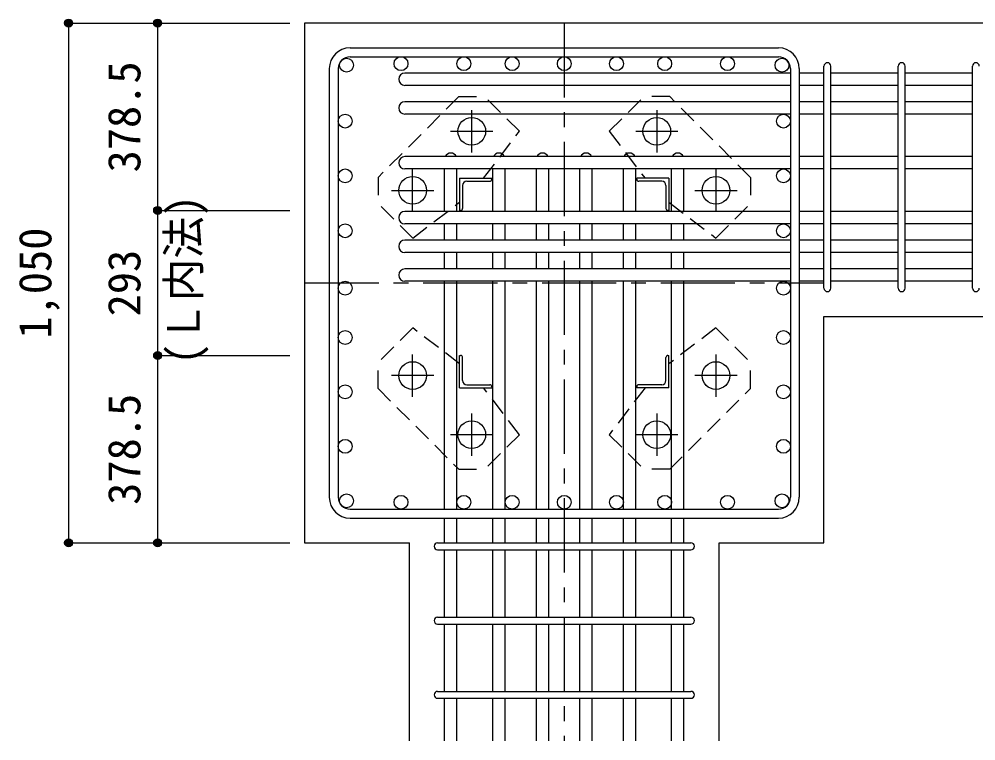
# Model space of a CAD drawing. Units: millimetres at full size, sheet at 1:30. Extents: x -5973 to 5954, y -4195 to 4201.
# Drawn here: x -550 to 1384, y -2600 to -1142 of the extents above; entities that cross this region are included whole.
import ezdxf
from ezdxf.enums import TextEntityAlignment as Align

# ---------------------------------------------------------------- set-up
doc = ezdxf.new("R2010")
doc.units = ezdxf.units.MM
doc.header["$LTSCALE"] = 30
doc.header["$PDMODE"] = 32
doc.header["$PDSIZE"] = 15
doc.linetypes.add('CHAIN1', pattern=[8, 5, -1, 1, -1])
doc.linetypes.add('DASHED1', pattern=[1.8, 1.2, -0.6])
for name, color, linetype in [('0-1', 2, 'Continuous'), ('0-2', 4, 'Continuous'), ('0-3', 3, 'Continuous'), ('0-4', 7, 'Continuous'), ('0-5', 7, 'Continuous'), ('0-6', 7, 'Continuous'), ('0-7', 4, 'Continuous'), ('0-9', 4, 'DASHED1'), ('0-D', 4, 'Continuous')]:
    doc.layers.add(name, color=color, linetype=linetype)
doc.styles.add('ＭＳ ゴシック', font='')
doc.styles.get('ＭＳ ゴシック').set_extended_font_data('MS Gothic')

msp = doc.modelspace()

# ---------------------------------------------------------------- linework, layer by layer
at = {"layer": '0-1'}
for p, q in [((1477.44, -1149.89), (27.44, -1149.89)), ((27.44, -1149.89), (27.44, -2199.89)), ((1077.44, -1742.39), (1477.44, -1742.39)), ((1077.44, -2199.89), (1077.44, -1742.39)), ((27.44, -2199.89), (239.44, -2199.89)), ((239.44, -2599.89), (239.44, -2199.89))]:
    msp.add_line(p, q, dxfattribs=at)
msp.add_lwpolyline([(865.44, -2599.89), (865.44, -2199.89), (1077.44, -2199.89)], dxfattribs=at)
at = {"layer": '0-2', "linetype": 'CHAIN1'}
for p, q in [((365.44, -1411.1), (365.44, -1325.59)), ((739.44, -1325.6), (739.44, -1411.1)), ((322.64, -1368.39), (408.14, -1368.39)), ((696.74, -1368.39), (782.24, -1368.39)), ((245.94, -1530.6), (245.94, -1445.09)), ((858.94, -1445.1), (858.94, -1530.6)), ((203.14, -1487.89), (288.64, -1487.89)), ((816.24, -1487.89), (901.74, -1487.89)), ((245.94, -1904.69), (245.94, -1819.19)), ((858.94, -1819.19), (858.94, -1904.7)), ((288.64, -1861.89), (203.14, -1861.89)), ((901.74, -1861.89), (816.24, -1861.89)), ((365.44, -2024.19), (365.44, -1938.69)), ((739.44, -1938.69), (739.44, -2024.2)), ((408.14, -1981.39), (322.64, -1981.39)), ((782.24, -1981.39), (696.74, -1981.39))]:
    msp.add_line(p, q, dxfattribs=at)
at = {"layer": '0-2'}
for p, q in [((340.94, -1463.39), (405.94, -1463.39)), ((340.94, -1463.39), (340.94, -1528.39)), ((355.44, -1469.39), (401.94, -1469.39)), ((405.94, -1463.39), (405.94, -1465.39)), ((763.94, -1463.39), (698.94, -1463.39)), ((698.94, -1465.39), (698.94, -1463.39)), ((749.44, -1469.39), (702.94, -1469.39)), ((763.94, -1463.39), (763.94, -1528.39)), ((346.94, -1477.89), (346.94, -1524.39)), ((757.94, -1477.89), (757.94, -1524.39)), ((342.94, -1528.39), (340.94, -1528.39)), ((763.94, -1528.39), (761.94, -1528.39)), ((340.94, -1821.39), (342.94, -1821.39)), ((340.94, -1886.39), (340.94, -1821.39)), ((346.94, -1871.89), (346.94, -1825.39)), ((757.94, -1871.89), (757.94, -1825.39)), ((761.94, -1821.39), (763.94, -1821.39)), ((763.94, -1886.39), (763.94, -1821.39)), ((340.94, -1886.39), (405.94, -1886.39)), ((355.44, -1880.39), (401.94, -1880.39)), ((405.94, -1884.39), (405.94, -1886.39)), ((698.94, -1886.39), (698.94, -1884.39)), ((763.94, -1886.39), (698.94, -1886.39)), ((749.44, -1880.39), (702.94, -1880.39))]:
    msp.add_line(p, q, dxfattribs=at)
at = {"layer": '0-2', "color": 3}
for centre in [(365.44, -1368.39), (739.44, -1368.39), (245.94, -1487.89), (858.94, -1487.89), (245.94, -1861.89), (858.94, -1861.89), (365.44, -1981.39), (739.44, -1981.39)]:
    msp.add_circle(centre, 28, dxfattribs=at)
at = {"layer": '0-2'}
for centre, radius, start, end in [((355.44, -1477.89), 8.5, 90, 180), ((401.94, -1465.39), 4, 270, 0), ((702.94, -1465.39), 4, 180, 270), ((749.44, -1477.89), 8.5, 0, 90), ((342.94, -1524.39), 4, 270, 0), ((761.94, -1524.39), 4, 180, 270), ((342.94, -1825.39), 4, 0, 90), ((761.94, -1825.39), 4, 90, 180), ((355.44, -1871.89), 8.5, 180, 270), ((749.44, -1871.89), 8.5, 270, 0), ((401.94, -1884.39), 4, 0, 90), ((702.94, -1884.39), 4, 90, 180)]:
    msp.add_arc(centre, radius, start, end, dxfattribs=at)
at = {"layer": '0-3'}
for centre in [(222.38, -1231.89), (349.44, -1231.89), (446.94, -1231.89), (552.44, -1231.89), (657.94, -1231.89), (755.44, -1231.89), (882.49, -1231.89), (112.37, -1234.82), (992.51, -1234.82), (109.44, -1347.82), (995.44, -1347.82), (109.44, -1458.61), (995.44, -1458.61), (109.44, -1569.39), (995.44, -1569.39), (109.44, -1685.39), (995.44, -1685.39), (109.44, -1784.91), (995.44, -1784.91), (109.44, -1894.93), (995.44, -1894.93), (109.44, -2004.95), (995.44, -2004.95), (112.37, -2114.97), (222.38, -2117.89), (349.44, -2117.89), (446.94, -2117.89), (552.44, -2117.89), (657.94, -2117.89), (755.44, -2117.89), (882.49, -2117.89), (992.51, -2114.97)]:
    msp.add_circle(centre, 14, dxfattribs=at)
at = {"layer": '0-4'}
for p, q in [((119.44, -1199.89), (985.44, -1199.89)), ((119.44, -1217.89), (985.44, -1217.89)), ((77.44, -1241.89), (77.44, -2107.89)), ((95.44, -1241.89), (95.44, -2107.89)), ((1009.44, -1241.89), (1009.44, -2107.89)), ((1027.44, -1241.89), (1027.44, -2107.89)), ((119.44, -2131.89), (985.44, -2131.89)), ((119.44, -2149.89), (985.44, -2149.89))]:
    msp.add_line(p, q, dxfattribs=at)
for centre, radius, start, end in [((119.44, -1241.89), 42, 90, 180), ((119.44, -1241.89), 24, 90, 180), ((985.44, -1241.89), 42, 0, 90), ((985.44, -1241.89), 24, 0, 90), ((119.44, -2107.89), 42, 180, 270), ((119.44, -2107.89), 24, 180, 270), ((985.44, -2107.89), 42, 270, 0), ((985.44, -2107.89), 24, 270, 0)]:
    msp.add_arc(centre, radius, start, end, dxfattribs=at)
at = {"layer": '0-5'}
for p, q in [((1009.44, -1250.82), (230.44, -1250.82)), ((1077.44, -1250.82), (1027.44, -1250.82)), ((1227.44, -1250.82), (1091.44, -1250.82)), ((1377.44, -1250.82), (1241.44, -1250.82)), ((1009.44, -1275.82), (230.44, -1275.82)), ((1077.44, -1275.82), (1027.44, -1275.82)), ((1227.44, -1275.82), (1091.44, -1275.82)), ((1377.44, -1275.82), (1241.44, -1275.82)), ((1009.44, -1308.82), (230.44, -1308.82)), ((1077.44, -1308.82), (1027.44, -1308.82)), ((1227.44, -1308.82), (1091.44, -1308.82)), ((1377.44, -1308.82), (1241.44, -1308.82)), ((1009.44, -1333.82), (230.44, -1333.82)), ((1077.44, -1333.82), (1027.44, -1333.82)), ((1227.44, -1333.82), (1091.44, -1333.82)), ((1377.44, -1333.82), (1241.44, -1333.82)), ((1009.44, -1419.61), (230.44, -1419.61)), ((1077.44, -1419.61), (1027.44, -1419.61)), ((1227.44, -1419.61), (1091.44, -1419.61)), ((1377.44, -1419.61), (1241.44, -1419.61)), ((1009.44, -1444.61), (230.44, -1444.61)), ((310.44, -1530.39), (310.44, -1444.61)), ((335.44, -1530.39), (335.44, -1444.61)), ((407.94, -1530.39), (407.94, -1444.61)), ((432.94, -1530.39), (432.94, -1444.61)), ((495.94, -1530.39), (495.94, -1444.61)), ((520.94, -1530.39), (520.94, -1444.61)), ((583.94, -1530.39), (583.94, -1444.61)), ((608.94, -1530.39), (608.94, -1444.61)), ((671.94, -1530.39), (671.94, -1444.61)), ((696.94, -1530.39), (696.94, -1444.61)), ((769.44, -1530.39), (769.44, -1444.61)), ((794.44, -1530.39), (794.44, -1444.61)), ((1077.44, -1444.61), (1027.44, -1444.61)), ((1227.44, -1444.61), (1091.44, -1444.61)), ((1377.44, -1444.61), (1241.44, -1444.61)), ((1009.44, -1530.39), (230.44, -1530.39)), ((1077.44, -1530.39), (1027.44, -1530.39)), ((1227.44, -1530.39), (1091.44, -1530.39)), ((1377.44, -1530.39), (1241.44, -1530.39)), ((1009.44, -1555.39), (230.44, -1555.39)), ((310.44, -1588.39), (310.44, -1555.39)), ((335.44, -1588.39), (335.44, -1555.39)), ((407.94, -1588.39), (407.94, -1555.39)), ((432.94, -1588.39), (432.94, -1555.39)), ((495.94, -1588.39), (495.94, -1555.39)), ((520.94, -1588.39), (520.94, -1555.39)), ((583.94, -1588.39), (583.94, -1555.39)), ((608.94, -1588.39), (608.94, -1555.39)), ((671.94, -1588.39), (671.94, -1555.39)), ((696.94, -1588.39), (696.94, -1555.39)), ((769.44, -1588.39), (769.44, -1555.39)), ((794.44, -1588.39), (794.44, -1555.39)), ((1077.44, -1555.39), (1027.44, -1555.39)), ((1227.44, -1555.39), (1091.44, -1555.39)), ((1377.44, -1555.39), (1241.44, -1555.39)), ((1009.44, -1588.39), (230.44, -1588.39)), ((1077.44, -1588.39), (1027.44, -1588.39)), ((1227.44, -1588.39), (1091.44, -1588.39)), ((1377.44, -1588.39), (1241.44, -1588.39)), ((1009.44, -1613.39), (230.44, -1613.39)), ((310.44, -1646.39), (310.44, -1613.39)), ((335.44, -1646.39), (335.44, -1613.39)), ((407.94, -1646.39), (407.94, -1613.39)), ((432.94, -1646.39), (432.94, -1613.39)), ((495.94, -1646.39), (495.94, -1613.39)), ((520.94, -1646.39), (520.94, -1613.39)), ((583.94, -1646.39), (583.94, -1613.39)), ((608.94, -1646.39), (608.94, -1613.39)), ((671.94, -1646.39), (671.94, -1613.39)), ((696.94, -1646.39), (696.94, -1613.39)), ((769.44, -1646.39), (769.44, -1613.39)), ((794.44, -1646.39), (794.44, -1613.39)), ((1077.44, -1613.39), (1027.44, -1613.39)), ((1227.44, -1613.39), (1091.44, -1613.39)), ((1377.44, -1613.39), (1241.44, -1613.39)), ((1009.44, -1646.39), (230.44, -1646.39)), ((1077.44, -1646.39), (1027.44, -1646.39)), ((1227.44, -1646.39), (1091.44, -1646.39)), ((1377.44, -1646.39), (1241.44, -1646.39)), ((1009.44, -1671.39), (230.44, -1671.39)), ((310.44, -2131.89), (310.44, -1671.39)), ((335.44, -2131.89), (335.44, -1671.39)), ((407.94, -2131.89), (407.94, -1671.39)), ((432.94, -2131.89), (432.94, -1671.39)), ((495.94, -2131.89), (495.94, -1671.39)), ((520.94, -2131.89), (520.94, -1671.39)), ((583.94, -2131.89), (583.94, -1671.39)), ((608.94, -2131.89), (608.94, -1671.39)), ((671.94, -2131.89), (671.94, -1671.39)), ((696.94, -2131.89), (696.94, -1671.39)), ((769.44, -2131.89), (769.44, -1671.39)), ((794.44, -2131.89), (794.44, -1671.39)), ((1077.44, -1671.39), (1027.44, -1671.39)), ((1227.44, -1671.39), (1091.44, -1671.39)), ((1377.44, -1671.39), (1241.44, -1671.39)), ((310.44, -2199.89), (310.44, -2149.89)), ((335.44, -2199.89), (335.44, -2149.89)), ((407.94, -2199.89), (407.94, -2149.89)), ((432.94, -2199.89), (432.94, -2149.89)), ((495.94, -2199.89), (495.94, -2149.89)), ((520.94, -2199.89), (520.94, -2149.89)), ((583.94, -2199.89), (583.94, -2149.89)), ((608.94, -2199.89), (608.94, -2149.89)), ((671.94, -2199.89), (671.94, -2149.89)), ((696.94, -2199.89), (696.94, -2149.89)), ((769.44, -2199.89), (769.44, -2149.89)), ((794.44, -2199.89), (794.44, -2149.89)), ((310.44, -2349.89), (310.44, -2213.89)), ((335.44, -2349.89), (335.44, -2213.89)), ((407.94, -2349.89), (407.94, -2213.89)), ((432.94, -2349.89), (432.94, -2213.89)), ((495.94, -2349.89), (495.94, -2213.89)), ((520.94, -2349.89), (520.94, -2213.89)), ((583.94, -2349.89), (583.94, -2213.89)), ((608.94, -2349.89), (608.94, -2213.89)), ((671.94, -2349.89), (671.94, -2213.89)), ((696.94, -2349.89), (696.94, -2213.89)), ((769.44, -2349.89), (769.44, -2213.89)), ((794.44, -2349.89), (794.44, -2213.89)), ((310.44, -2499.89), (310.44, -2363.89)), ((335.44, -2499.89), (335.44, -2363.89)), ((407.94, -2499.89), (407.94, -2363.89)), ((432.94, -2499.89), (432.94, -2363.89)), ((495.94, -2499.89), (495.94, -2363.89)), ((520.94, -2499.89), (520.94, -2363.89)), ((583.94, -2499.89), (583.94, -2363.89)), ((608.94, -2499.89), (608.94, -2363.89)), ((671.94, -2499.89), (671.94, -2363.89)), ((696.94, -2499.89), (696.94, -2363.89)), ((769.44, -2499.89), (769.44, -2363.89)), ((794.44, -2499.89), (794.44, -2363.89)), ((310.44, -2599.89), (310.44, -2513.89)), ((335.44, -2599.89), (335.44, -2513.89)), ((407.94, -2599.89), (407.94, -2513.89)), ((432.94, -2599.89), (432.94, -2513.89)), ((495.94, -2599.89), (495.94, -2513.89)), ((520.94, -2599.89), (520.94, -2513.89)), ((583.94, -2599.89), (583.94, -2513.89)), ((608.94, -2599.89), (608.94, -2513.89)), ((671.94, -2599.89), (671.94, -2513.89)), ((696.94, -2599.89), (696.94, -2513.89)), ((769.44, -2599.89), (769.44, -2513.89)), ((794.44, -2599.89), (794.44, -2513.89))]:
    msp.add_line(p, q, dxfattribs=at)
for centre, start, end in [((230.44, -1263.32), 90, 270), ((230.44, -1321.32), 90, 270), ((230.44, -1432.11), 90, 270), ((322.94, -1424.89), 25.01419, 154.98581), ((420.44, -1424.89), 25.01419, 154.98581), ((508.44, -1424.89), 25.01419, 154.98581), ((596.44, -1424.89), 25.01419, 154.98581), ((684.44, -1424.89), 25.01419, 154.98581), ((781.94, -1424.89), 25.01419, 154.98581), ((230.44, -1542.89), 90, 270), ((230.44, -1600.89), 90, 270), ((230.44, -1658.89), 90, 270)]:
    msp.add_arc(centre, 12.5, start, end, dxfattribs=at)
at = {"layer": '0-6'}
for p, q in [((1077.44, -1685.39), (1077.44, -1236.82)), ((1091.44, -1685.39), (1091.44, -1236.82)), ((1227.44, -1685.39), (1227.44, -1236.82)), ((1241.44, -1685.39), (1241.44, -1236.82)), ((1377.44, -1685.39), (1377.44, -1236.82)), ((296.44, -2199.89), (808.44, -2199.89)), ((296.44, -2213.89), (808.44, -2213.89)), ((296.44, -2349.89), (808.44, -2349.89)), ((296.44, -2363.89), (808.44, -2363.89)), ((296.44, -2499.89), (808.44, -2499.89)), ((296.44, -2513.89), (808.44, -2513.89))]:
    msp.add_line(p, q, dxfattribs=at)
for centre, start, end in [((1084.44, -1236.82), 0, 180), ((1084.44, -1236.82), 0, 180), ((1084.44, -1236.82), 0, 180), ((1084.44, -1236.82), 0, 180), ((1234.44, -1236.82), 0, 180), ((1384.44, -1236.82), 0, 180), ((1084.44, -1685.39), 180, 0), ((1084.44, -1685.39), 180, 0), ((1084.44, -1685.39), 180, 0), ((1084.44, -1685.39), 180, 0), ((1234.44, -1685.39), 180, 0), ((1384.44, -1685.39), 180, 0), ((296.44, -2206.89), 90, 270), ((296.44, -2206.89), 90, 270), ((296.44, -2206.89), 90, 270), ((296.44, -2206.89), 90, 270), ((808.44, -2206.89), 270, 90), ((808.44, -2206.89), 270, 90), ((808.44, -2206.89), 270, 90), ((808.44, -2206.89), 270, 90), ((296.44, -2356.89), 90, 270), ((808.44, -2356.89), 270, 90), ((296.44, -2506.89), 90, 270), ((808.44, -2506.89), 270, 90)]:
    msp.add_arc(centre, 7, start, end, dxfattribs=at)
at = {"layer": '0-9'}
for p, q in [((339.31, -1298.43), (391.63, -1298.43)), ((461.62, -1368.41), (391.63, -1298.43)), ((643.25, -1368.42), (713.24, -1298.43)), ((389.24, -1463.4), (461.62, -1368.41)), ((643.25, -1368.42), (715.64, -1463.4)), ((928.91, -1461.77), (928.91, -1514.09)), ((245.96, -1584.08), (175.97, -1514.09)), ((245.96, -1584.08), (340.94, -1511.7)), ((763.94, -1511.7), (858.92, -1584.08)), ((858.92, -1584.08), (928.91, -1514.09)), ((245.96, -1765.71), (175.97, -1835.7)), ((340.94, -1838.09), (245.96, -1765.71)), ((858.92, -1765.71), (763.93, -1838.09)), ((858.92, -1765.71), (928.91, -1835.7)), ((175.97, -1888.02), (175.97, -1835.7)), ((461.62, -1981.37), (389.24, -1886.39)), ((715.64, -1886.39), (643.25, -1981.38)), ((461.62, -1981.37), (391.63, -2051.36)), ((643.25, -1981.38), (713.24, -2051.36)), ((765.57, -2051.36), (713.24, -2051.36))]:
    msp.add_line(p, q, dxfattribs=at)
for points in [[(339.31, -1298.43), (175.97, -1461.77), (175.97, -1514.09)], [(928.91, -1461.77), (765.57, -1298.43), (713.24, -1298.43)], [(765.57, -2051.36), (928.91, -1888.02), (928.91, -1835.7)], [(175.97, -1888.02), (339.31, -2051.36), (391.63, -2051.36)]]:
    msp.add_lwpolyline(points, dxfattribs=at)
at = {"layer": '0-D'}
for p, q in [((-449.6, -1149.89), (-269.6, -1149.89)), ((-449.6, -1149.89), (-449.6, -2199.89)), ((-449.6, -1149.89), (-269.6, -1149.89)), ((-269.6, -1149.89), (-2.56, -1149.89)), ((-269.6, -1149.89), (-2.56, -1149.89)), ((-269.6, -1149.89), (-269.6, -1528.39)), ((-269.6, -1149.89), (-2.56, -1149.89)), ((-269.6, -1528.39), (-2.56, -1528.39)), ((-269.6, -1528.39), (-269.6, -1821.39)), ((-269.6, -1821.39), (-2.56, -1821.39)), ((-449.6, -2199.89), (-269.6, -2199.89)), ((-269.6, -2199.89), (-2.56, -2199.89))]:
    msp.add_line(p, q, dxfattribs=at)
at = {"layer": '0-D', "linetype": 'CHAIN1'}
for p, q in [((552.44, -1149.89), (552.44, -2599.89)), ((27.44, -1674.89), (1077.44, -1674.89))]:
    msp.add_line(p, q, dxfattribs=at)
at = {"layer": '0-D'}
msp.add_lwpolyline([(-269.6, -1821.39), (-269.6, -2199.89), (-2.56, -2199.89)], dxfattribs=at)
for centre, radius in [((-449.6, -1149.89), 8), ((-449.6, -1149.89), 7.2), ((-449.6, -1149.89), 6.4), ((-449.6, -1149.89), 5.6), ((-449.6, -1149.89), 4.8), ((-449.6, -1149.89), 4), ((-449.6, -1149.89), 3.2), ((-449.6, -1149.89), 2.4), ((-449.6, -1149.89), 1.6), ((-449.6, -1149.89), 0.8), ((-269.6, -1149.89), 8), ((-269.6, -1149.89), 7.2), ((-269.6, -1149.89), 6.4), ((-269.6, -1149.89), 5.6), ((-269.6, -1149.89), 4.8), ((-269.6, -1149.89), 4), ((-269.6, -1149.89), 3.2), ((-269.6, -1149.89), 2.4), ((-269.6, -1149.89), 1.6), ((-269.6, -1149.89), 0.8), ((-269.6, -1528.39), 8), ((-269.6, -1528.39), 8), ((-269.6, -1528.39), 7.2), ((-269.6, -1528.39), 7.2), ((-269.6, -1528.39), 6.4), ((-269.6, -1528.39), 6.4), ((-269.6, -1528.39), 5.6), ((-269.6, -1528.39), 5.6), ((-269.6, -1528.39), 4.8), ((-269.6, -1528.39), 4.8), ((-269.6, -1528.39), 4), ((-269.6, -1528.39), 4), ((-269.6, -1528.39), 3.2), ((-269.6, -1528.39), 3.2), ((-269.6, -1528.39), 2.4), ((-269.6, -1528.39), 2.4), ((-269.6, -1528.39), 1.6), ((-269.6, -1528.39), 1.6), ((-269.6, -1528.39), 0.8), ((-269.6, -1528.39), 0.8), ((-269.6, -1821.39), 8), ((-269.6, -1821.39), 8), ((-269.6, -1821.39), 7.2), ((-269.6, -1821.39), 7.2), ((-269.6, -1821.39), 6.4), ((-269.6, -1821.39), 6.4), ((-269.6, -1821.39), 5.6), ((-269.6, -1821.39), 5.6), ((-269.6, -1821.39), 4.8), ((-269.6, -1821.39), 4.8), ((-269.6, -1821.39), 4), ((-269.6, -1821.39), 4), ((-269.6, -1821.39), 3.2), ((-269.6, -1821.39), 3.2), ((-269.6, -1821.39), 2.4), ((-269.6, -1821.39), 2.4), ((-269.6, -1821.39), 1.6), ((-269.6, -1821.39), 1.6), ((-269.6, -1821.39), 0.8), ((-269.6, -1821.39), 0.8), ((-449.6, -2199.89), 8), ((-449.6, -2199.89), 7.2), ((-449.6, -2199.89), 6.4), ((-449.6, -2199.89), 5.6), ((-449.6, -2199.89), 4.8), ((-449.6, -2199.89), 4), ((-449.6, -2199.89), 3.2), ((-449.6, -2199.89), 2.4), ((-449.6, -2199.89), 1.6), ((-449.6, -2199.89), 0.8), ((-269.6, -2199.89), 8), ((-269.6, -2199.89), 7.2), ((-269.6, -2199.89), 6.4), ((-269.6, -2199.89), 5.6), ((-269.6, -2199.89), 4.8), ((-269.6, -2199.89), 4), ((-269.6, -2199.89), 3.2), ((-269.6, -2199.89), 2.4), ((-269.6, -2199.89), 1.6), ((-269.6, -2199.89), 0.8)]:
    msp.add_circle(centre, radius, dxfattribs=at)
at = {"layer": '0-D', "color": 7}
for p in [(-449.6, -1149.89), (-269.6, -1149.89), (-269.6, -1528.39), (-269.6, -1528.39), (-269.6, -1821.39), (-449.6, -2199.89), (-269.6, -2199.89)]:
    msp.add_point(p, dxfattribs=at)

# ---------------------------------------------------------------- texts
at = {"layer": '0-7', "style": 'ＭＳ ゴシック', "width": 0.95}
msp.add_text('(Ｌ内法)', height=65.98, rotation=90, dxfattribs=at).set_placement((-164.55, -1839.49), align=Align.BOTTOM_LEFT)
at = {"layer": '0-D', "style": 'ＭＳ ゴシック'}
for s, p in [('378.5', (-284.6, -1451.64)), ('1,050', (-464.6, -1787.39)), ('293', (-284.6, -1742.39)), ('378.5', (-284.6, -2123.14))]:
    msp.add_text(s, height=65.98, rotation=90, dxfattribs=at).set_placement(p, align=Align.BOTTOM_LEFT)

doc.saveas('drawing.dxf')
